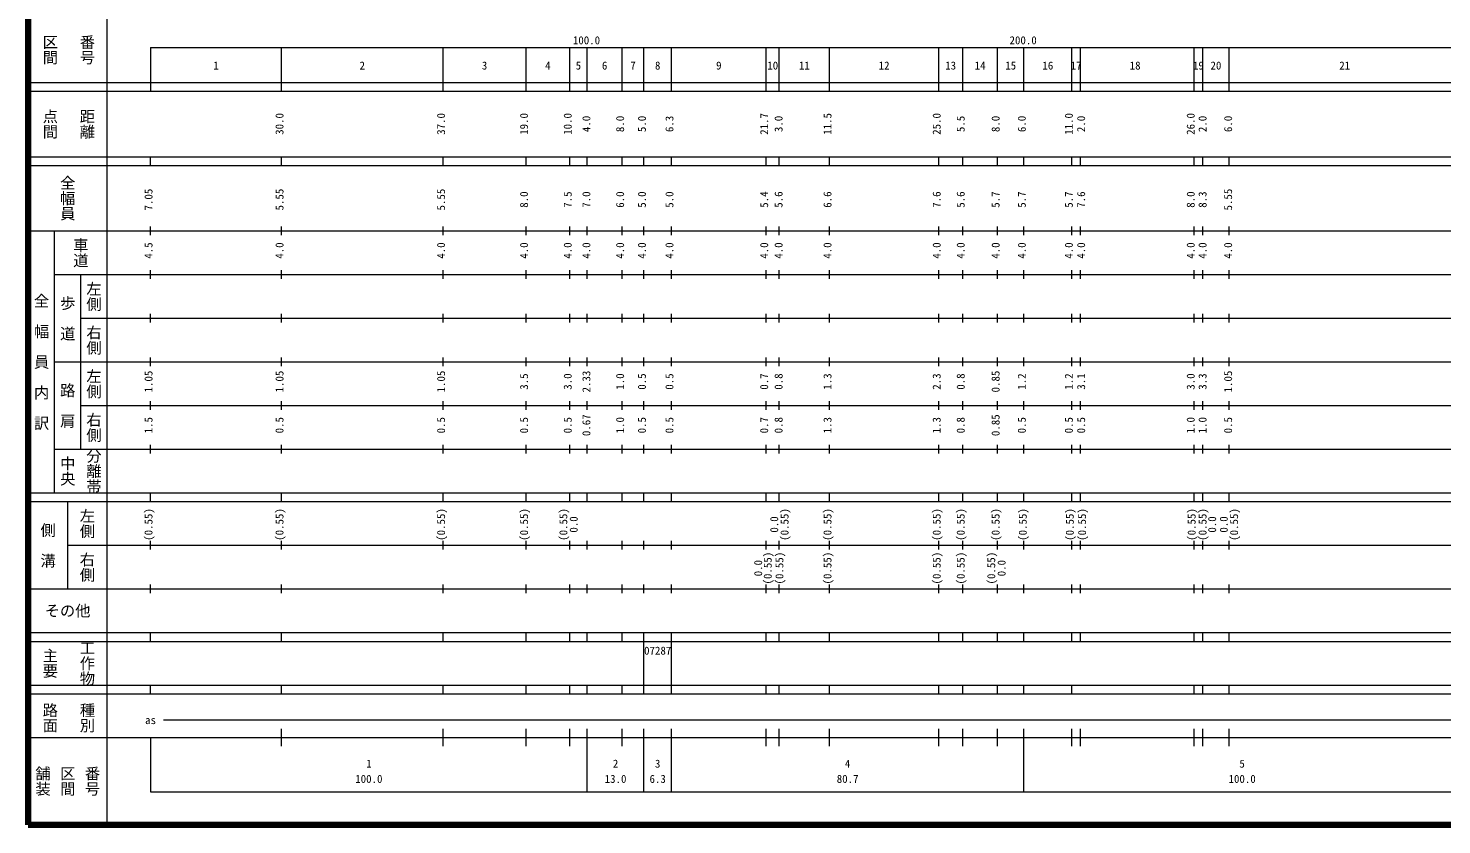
# Model space of a CAD drawing. Units: millimetres on the paper. Extents: x 40 to 680, y 20 to 380.
# Drawn here: x 40 to 363.7, y 20 to 202.4 of the extents above; entities that cross this region are included whole.
import ezdxf
from ezdxf.enums import TextEntityAlignment as Align

# ---------------------------------------------------------------- set-up
doc = ezdxf.new("R2010")
doc.units = ezdxf.units.MM
doc.layers.add('M-TTL', color=2, linetype='Continuous', lineweight=140)
doc.layers.add('M-TTL-BAND', color=7, linetype='Continuous', lineweight=13)
doc.styles.add('@ＭＳ ゴシック', font='')
doc.styles.add('ＭＳ ゴシック', font='')
doc.styles.get('@ＭＳ ゴシック').set_extended_font_data('@MS Gothic')
doc.styles.get('ＭＳ ゴシック').set_extended_font_data('MS Gothic')

msp = doc.modelspace()

# ---------------------------------------------------------------- linework, layer by layer
at = {"layer": 'M-TTL'}
for p, q in [((40, 380), (40, 20)), ((40, 20), (680, 20))]:
    msp.add_line(p, q, dxfattribs=at)
at = {"layer": 'M-TTL-BAND'}
for p, q in [((58, 370), (58, 20)), ((68, 198), (579, 198)), ((68, 198), (68, 188)), ((98, 188), (98, 198)), ((135, 188), (135, 198)), ((154, 188), (154, 198)), ((164, 188), (164, 198)), ((168, 188), (168, 198)), ((176, 188), (176, 198)), ((181, 188), (181, 198)), ((187.3, 188), (187.3, 198)), ((209, 188), (209, 198)), ((212, 188), (212, 198)), ((223.5, 188), (223.5, 198)), ((248.5, 188), (248.5, 198)), ((254, 188), (254, 198)), ((262, 188), (262, 198)), ((268, 188), (268, 198)), ((279, 188), (279, 198)), ((281, 188), (281, 198)), ((307, 188), (307, 198)), ((309, 188), (309, 198)), ((315, 188), (315, 198)), ((40, 190), (579, 190)), ((40, 188), (579, 188)), ((40, 173), (579, 173)), ((68, 171), (68, 173)), ((98, 171), (98, 173)), ((135, 171), (135, 173)), ((154, 171), (154, 173)), ((164, 171), (164, 173)), ((168, 171), (168, 173)), ((176, 171), (176, 173)), ((181, 171), (181, 173)), ((187.3, 171), (187.3, 173)), ((209, 171), (209, 173)), ((212, 171), (212, 173)), ((223.5, 171), (223.5, 173)), ((248.5, 171), (248.5, 173)), ((254, 171), (254, 173)), ((262, 171), (262, 173)), ((268, 171), (268, 173)), ((279, 171), (279, 173)), ((281, 171), (281, 173)), ((307, 171), (307, 173)), ((309, 171), (309, 173)), ((315, 171), (315, 173)), ((40, 171), (579, 171)), ((40, 156), (579, 156)), ((46, 96), (46, 156)), ((68, 155), (68, 157)), ((98, 155), (98, 157)), ((135, 155), (135, 157)), ((154, 155), (154, 157)), ((164, 155), (164, 157)), ((168, 155), (168, 157)), ((176, 155), (176, 157)), ((181, 155), (181, 157)), ((187.3, 155), (187.3, 157)), ((209, 155), (209, 157)), ((212, 155), (212, 157)), ((223.5, 155), (223.5, 157)), ((248.5, 155), (248.5, 157)), ((254, 155), (254, 157)), ((262, 155), (262, 157)), ((268, 155), (268, 157)), ((279, 155), (279, 157)), ((281, 155), (281, 157)), ((307, 155), (307, 157)), ((309, 155), (309, 157)), ((315, 155), (315, 157)), ((46, 146), (579, 146)), ((52, 146), (52, 106)), ((68, 145), (68, 147)), ((98, 145), (98, 147)), ((135, 145), (135, 147)), ((154, 145), (154, 147)), ((164, 145), (164, 147)), ((168, 145), (168, 147)), ((176, 145), (176, 147)), ((181, 145), (181, 147)), ((187.3, 145), (187.3, 147)), ((209, 145), (209, 147)), ((212, 145), (212, 147)), ((223.5, 145), (223.5, 147)), ((248.5, 145), (248.5, 147)), ((254, 145), (254, 147)), ((262, 145), (262, 147)), ((268, 145), (268, 147)), ((279, 145), (279, 147)), ((281, 145), (281, 147)), ((307, 145), (307, 147)), ((309, 145), (309, 147)), ((315, 145), (315, 147)), ((52, 136), (579, 136)), ((68, 135), (68, 137)), ((98, 135), (98, 137)), ((135, 135), (135, 137)), ((154, 135), (154, 137)), ((164, 135), (164, 137)), ((168, 135), (168, 137)), ((176, 135), (176, 137)), ((181, 135), (181, 137)), ((187.3, 135), (187.3, 137)), ((209, 135), (209, 137)), ((212, 135), (212, 137)), ((223.5, 135), (223.5, 137)), ((248.5, 135), (248.5, 137)), ((254, 135), (254, 137)), ((262, 135), (262, 137)), ((268, 135), (268, 137)), ((279, 135), (279, 137)), ((281, 135), (281, 137)), ((307, 135), (307, 137)), ((309, 135), (309, 137)), ((315, 135), (315, 137)), ((68, 125), (68, 127)), ((98, 125), (98, 127)), ((135, 125), (135, 127)), ((154, 125), (154, 127)), ((164, 125), (164, 127)), ((168, 125), (168, 127)), ((176, 125), (176, 127)), ((181, 125), (181, 127)), ((187.3, 125), (187.3, 127)), ((209, 125), (209, 127)), ((212, 125), (212, 127)), ((223.5, 125), (223.5, 127)), ((248.5, 125), (248.5, 127)), ((254, 125), (254, 127)), ((262, 125), (262, 127)), ((268, 125), (268, 127)), ((279, 125), (279, 127)), ((281, 125), (281, 127)), ((307, 125), (307, 127)), ((309, 125), (309, 127)), ((315, 125), (315, 127)), ((46, 126), (579, 126)), ((68, 115), (68, 117)), ((98, 115), (98, 117)), ((135, 115), (135, 117)), ((154, 115), (154, 117)), ((164, 115), (164, 117)), ((168, 115), (168, 117)), ((176, 115), (176, 117)), ((181, 115), (181, 117)), ((187.3, 115), (187.3, 117)), ((209, 115), (209, 117)), ((212, 115), (212, 117)), ((223.5, 115), (223.5, 117)), ((248.5, 115), (248.5, 117)), ((254, 115), (254, 117)), ((262, 115), (262, 117)), ((268, 115), (268, 117)), ((279, 115), (279, 117)), ((281, 115), (281, 117)), ((307, 115), (307, 117)), ((309, 115), (309, 117)), ((315, 115), (315, 117)), ((52, 116), (579, 116)), ((68, 105), (68, 107)), ((98, 105), (98, 107)), ((135, 105), (135, 107)), ((154, 105), (154, 107)), ((164, 105), (164, 107)), ((168, 105), (168, 107)), ((176, 105), (176, 107)), ((181, 105), (181, 107)), ((187.3, 105), (187.3, 107)), ((209, 105), (209, 107)), ((212, 105), (212, 107)), ((223.5, 105), (223.5, 107)), ((248.5, 105), (248.5, 107)), ((254, 105), (254, 107)), ((262, 105), (262, 107)), ((268, 105), (268, 107)), ((279, 105), (279, 107)), ((281, 105), (281, 107)), ((307, 105), (307, 107)), ((309, 105), (309, 107)), ((315, 105), (315, 107)), ((46, 106), (579, 106)), ((40, 96), (579, 96)), ((40, 94), (579, 94)), ((49, 94), (49, 74)), ((68, 94), (68, 96)), ((98, 94), (98, 96)), ((135, 94), (135, 96)), ((154, 94), (154, 96)), ((164, 94), (164, 96)), ((168, 94), (168, 96)), ((176, 94), (176, 96)), ((181, 94), (181, 96)), ((187.3, 94), (187.3, 96)), ((209, 94), (209, 96)), ((212, 94), (212, 96)), ((223.5, 94), (223.5, 96)), ((248.5, 94), (248.5, 96)), ((254, 94), (254, 96)), ((262, 94), (262, 96)), ((268, 94), (268, 96)), ((279, 94), (279, 96)), ((281, 94), (281, 96)), ((307, 94), (307, 96)), ((309, 94), (309, 96)), ((315, 94), (315, 96)), ((68, 83), (68, 85)), ((98, 83), (98, 85)), ((135, 83), (135, 85)), ((154, 83), (154, 85)), ((164, 83), (164, 85)), ((168, 83), (168, 85)), ((176, 83), (176, 85)), ((181, 83), (181, 85)), ((187.3, 83), (187.3, 85)), ((209, 83), (209, 85)), ((212, 83), (212, 85)), ((223.5, 83), (223.5, 85)), ((248.5, 83), (248.5, 85)), ((254, 83), (254, 85)), ((262, 83), (262, 85)), ((268, 83), (268, 85)), ((279, 83), (279, 85)), ((281, 83), (281, 85)), ((307, 83), (307, 85)), ((309, 83), (309, 85)), ((315, 83), (315, 85)), ((49, 84), (579, 84)), ((68, 73), (68, 75)), ((98, 73), (98, 75)), ((135, 73), (135, 75)), ((154, 73), (154, 75)), ((164, 73), (164, 75)), ((168, 73), (168, 75)), ((176, 73), (176, 75)), ((181, 73), (181, 75)), ((187.3, 73), (187.3, 75)), ((209, 73), (209, 75)), ((212, 73), (212, 75)), ((223.5, 73), (223.5, 75)), ((248.5, 73), (248.5, 75)), ((254, 73), (254, 75)), ((262, 73), (262, 75)), ((268, 73), (268, 75)), ((279, 73), (279, 75)), ((281, 73), (281, 75)), ((307, 73), (307, 75)), ((309, 73), (309, 75)), ((315, 73), (315, 75)), ((40, 74), (579, 74)), ((40, 64), (579, 64)), ((40, 62), (579, 62)), ((68, 62), (68, 64)), ((98, 62), (98, 64)), ((135, 62), (135, 64)), ((154, 62), (154, 64)), ((164, 62), (164, 64)), ((168, 62), (168, 64)), ((176, 62), (176, 64)), ((181, 62), (181, 64)), ((181, 52), (181, 62)), ((187.3, 62), (187.3, 64)), ((187.3, 52), (187.3, 62)), ((209, 62), (209, 64)), ((212, 62), (212, 64)), ((223.5, 62), (223.5, 64)), ((248.5, 62), (248.5, 64)), ((254, 62), (254, 64)), ((262, 62), (262, 64)), ((268, 62), (268, 64)), ((279, 62), (279, 64)), ((281, 62), (281, 64)), ((307, 62), (307, 64)), ((309, 62), (309, 64)), ((315, 62), (315, 64)), ((40, 52), (579, 52)), ((68, 50), (68, 52)), ((98, 50), (98, 52)), ((135, 50), (135, 52)), ((154, 50), (154, 52)), ((164, 50), (164, 52)), ((168, 50), (168, 52)), ((176, 50), (176, 52)), ((181, 50), (181, 52)), ((187.3, 50), (187.3, 52)), ((209, 50), (209, 52)), ((212, 50), (212, 52)), ((223.5, 50), (223.5, 52)), ((248.5, 50), (248.5, 52)), ((254, 50), (254, 52)), ((262, 50), (262, 52)), ((268, 50), (268, 52)), ((279, 50), (279, 52)), ((307, 50), (307, 52)), ((309, 50), (309, 52)), ((315, 50), (315, 52)), ((40, 50), (579, 50)), ((71, 44), (565, 44)), ((40, 40), (579, 40)), ((68, 40), (68, 27.5)), ((98, 38), (98, 42)), ((135, 38), (135, 42)), ((154, 38), (154, 42)), ((164, 38), (164, 42)), ((168, 27.5), (168, 42)), ((176, 38), (176, 42)), ((181, 27.5), (181, 42)), ((187.3, 27.5), (187.3, 42)), ((209, 38), (209, 42)), ((212, 38), (212, 42)), ((223.5, 38), (223.5, 42)), ((248.5, 38), (248.5, 42)), ((254, 38), (254, 42)), ((262, 38), (262, 42)), ((268, 27.5), (268, 42)), ((279, 38), (279, 42)), ((281, 38), (281, 42)), ((307, 38), (307, 42)), ((309, 38), (309, 42)), ((315, 38), (315, 42)), ((68, 27.5), (579, 27.5))]:
    msp.add_line(p, q, dxfattribs=at)

# ---------------------------------------------------------------- texts
for s, height, rotation, style, p in [('番号', 2.566, 270, '@ＭＳ ゴシック', (53.5, 197.5)), ('区間', 2.566, 270, '@ＭＳ ゴシック', (45, 197.5)), ('点間', 2.566, 270, '@ＭＳ ゴシック', (45, 180.5)), ('距離', 2.566, 270, '@ＭＳ ゴシック', (53.5, 180.5)), ('全幅員', 2.566, 270, '@ＭＳ ゴシック', (49, 163.5)), ('車道', 2.566, 270, '@ＭＳ ゴシック', (52, 151)), ('左側', 2.566, 270, '@ＭＳ ゴシック', (55, 141)), ('全\u3000幅\u3000員\u3000内\u3000訳', 2.566, 270, '@ＭＳ ゴシック', (43, 126)), ('歩\u3000道', 2.566, 270, '@ＭＳ ゴシック', (49, 136)), ('右側', 2.566, 270, '@ＭＳ ゴシック', (55, 131)), ('左側', 2.566, 270, '@ＭＳ ゴシック', (55, 121)), ('路\u3000肩', 2.566, 270, '@ＭＳ ゴシック', (49, 116)), ('右側', 2.566, 270, '@ＭＳ ゴシック', (55, 111)), ('中央', 2.566, 270, '@ＭＳ ゴシック', (49, 101)), ('分離帯', 2.566, 270, '@ＭＳ ゴシック', (55, 101)), ('左側', 2.566, 270, '@ＭＳ ゴシック', (53.5, 89)), ('(0.55)', 1.833, 90, 'ＭＳ ゴシック', (267.75, 88.764)), ('(0.55)', 1.833, 90, 'ＭＳ ゴシック', (278.52, 88.764)), ('(0.55)', 1.833, 90, 'ＭＳ ゴシック', (281.334, 88.764)), ('(0.55)', 1.833, 90, 'ＭＳ ゴシック', (306.427, 88.764)), ('側\u3000溝', 2.566, 270, '@ＭＳ ゴシック', (44.5, 84)), ('右側', 2.566, 270, '@ＭＳ ゴシック', (53.5, 79)), ('工作物', 2.566, 270, '@ＭＳ ゴシック', (53.5, 57)), ('主要', 2.566, 270, '@ＭＳ ゴシック', (45, 57)), ('路面', 2.566, 270, '@ＭＳ ゴシック', (45, 44.5)), ('種別', 2.566, 270, '@ＭＳ ゴシック', (53.5, 44.5)), ('舗装', 2.566, 270, '@ＭＳ ゴシック', (43.333, 30)), ('区間', 2.566, 270, '@ＭＳ ゴシック', (49, 30)), ('番号', 2.566, 270, '@ＭＳ ゴシック', (54.667, 30))]:
    msp.add_text(s, height=height, rotation=rotation, dxfattribs=dict(at, style=style)).set_placement(p, align=Align.MIDDLE_CENTER)
at = {"layer": 'M-TTL-BAND', "style": 'ＭＳ ゴシック'}
for s, p in [('100.0', (167.844, 198.195)), ('200.0', (267.844, 198.195)), ('1', (83, 192.405)), ('2', (116.5, 192.405)), ('3', (144.5, 192.405)), ('4', (159, 192.405)), ('5', (166, 192.405)), ('6', (172, 192.405)), ('7', (178.5, 192.405)), ('8', (184.15, 192.405)), ('9', (198.15, 192.405)), ('10', (210.5, 192.405)), ('11', (217.75, 192.405)), ('12', (236, 192.405)), ('13', (251.25, 192.405)), ('14', (258, 192.405)), ('15', (265, 192.405)), ('16', (273.5, 192.405)), ('17', (280, 192.405)), ('18', (293.5, 192.405)), ('19', (308, 192.405)), ('20', (312, 192.405)), ('21', (341.5, 192.405)), ('07287', (184.15, 58.405)), ('as', (68, 42.5)), ('1', (118, 32.523)), ('2', (174.5, 32.523)), ('3', (184.15, 32.523)), ('4', (227.65, 32.523)), ('5', (318, 32.523)), ('100.0', (118, 29.033)), ('13.0', (174.5, 29.033)), ('6.3', (184.15, 29.033)), ('80.7', (227.65, 29.033)), ('100.0', (318, 29.033))]:
    msp.add_text(s, height=1.833, dxfattribs=at).set_placement(p, align=Align.BOTTOM_CENTER)
for s, p in [('30.0', (99, 180.5)), ('37.0', (136, 180.5)), ('19.0', (155, 180.5)), ('10.0', (165, 180.5)), ('4.0', (169.277, 180.5)), ('8.0', (177, 180.5)), ('5.0', (182, 180.5)), ('6.3', (188.3, 180.5)), ('21.7', (210, 180.5)), ('3.0', (213.296, 180.5)), ('11.5', (224.5, 180.5)), ('25.0', (249.5, 180.5)), ('5.5', (255, 180.5)), ('8.0', (263, 180.5)), ('6.0', (269, 180.5)), ('11.0', (279.77, 180.5)), ('2.0', (282.584, 180.5)), ('26.0', (307.677, 180.5)), ('2.0', (310.397, 180.5)), ('6.0', (316.247, 180.5)), ('7.05', (69, 163.174)), ('5.55', (99, 163.174)), ('5.55', (136, 163.174)), ('5.55', (316.247, 163.174)), ('8.0', (155, 163.174)), ('7.5', (165, 163.174)), ('7.0', (169.277, 163.174)), ('6.0', (177, 163.174)), ('5.0', (182, 163.174)), ('5.0', (188.3, 163.174)), ('5.4', (210, 163.174)), ('5.6', (213.296, 163.174)), ('6.6', (224.5, 163.174)), ('7.6', (249.5, 163.174)), ('5.6', (255, 163.174)), ('5.7', (263, 163.174)), ('5.7', (269, 163.174)), ('5.7', (279.77, 163.174)), ('7.6', (282.584, 163.174)), ('8.0', (307.677, 163.174)), ('8.3', (310.397, 163.174)), ('4.5', (69, 151.5)), ('4.0', (99, 151.5)), ('4.0', (136, 151.5)), ('4.0', (155, 151.5)), ('4.0', (165, 151.5)), ('4.0', (169.277, 151.5)), ('4.0', (177, 151.5)), ('4.0', (182, 151.5)), ('4.0', (188.3, 151.5)), ('4.0', (210, 151.5)), ('4.0', (213.296, 151.5)), ('4.0', (224.5, 151.5)), ('4.0', (249.5, 151.5)), ('4.0', (255, 151.5)), ('4.0', (263, 151.5)), ('4.0', (269, 151.5)), ('4.0', (279.77, 151.5)), ('4.0', (282.584, 151.5)), ('4.0', (307.677, 151.5)), ('4.0', (310.397, 151.5)), ('4.0', (316.247, 151.5)), ('1.05', (69, 121.5)), ('1.05', (99, 121.5)), ('1.05', (136, 121.5)), ('3.5', (155, 121.5)), ('3.0', (165, 121.5)), ('2.33', (169.277, 121.5)), ('1.0', (177, 121.5)), ('0.5', (182, 121.5)), ('0.5', (188.3, 121.5)), ('0.7', (210, 121.5)), ('0.8', (213.296, 121.5)), ('1.3', (224.5, 121.5)), ('2.3', (249.5, 121.5)), ('0.8', (255, 121.5)), ('0.85', (263, 121.5)), ('1.2', (269, 121.5)), ('1.2', (279.77, 121.5)), ('3.1', (282.584, 121.5)), ('3.0', (307.677, 121.5)), ('3.3', (310.397, 121.5)), ('1.05', (316.247, 121.5)), ('0.67', (169.277, 111.5)), ('0.85', (263, 111.5)), ('1.5', (69, 111.5)), ('0.5', (99, 111.5)), ('0.5', (136, 111.5)), ('0.5', (155, 111.5)), ('0.5', (165, 111.5)), ('1.0', (177, 111.5)), ('0.5', (182, 111.5)), ('0.5', (188.3, 111.5)), ('0.7', (210, 111.5)), ('0.8', (213.296, 111.5)), ('1.3', (224.5, 111.5)), ('1.3', (249.5, 111.5)), ('0.8', (255, 111.5)), ('0.5', (269, 111.5)), ('0.5', (279.77, 111.5)), ('0.5', (282.584, 111.5)), ('1.0', (307.677, 111.5)), ('1.0', (310.397, 111.5)), ('0.5', (316.247, 111.5)), ('(0.55)', (69, 88.764)), ('(0.55)', (99, 88.764)), ('(0.55)', (136, 88.764)), ('(0.55)', (155, 88.764)), ('(0.55)', (164, 88.764)), ('(0.55)', (214.666, 88.764)), ('(0.55)', (224.5, 88.764)), ('(0.55)', (249.5, 88.764)), ('(0.55)', (255, 88.764)), ('(0.55)', (263, 88.764)), ('(0.55)', (310.397, 88.764)), ('(0.55)', (317.617, 88.764)), ('0.0', (166.37, 88.764)), ('0.0', (212.296, 88.764)), ('0.0', (312.59, 88.764)), ('0.0', (315.247, 88.764)), ('(0.55)', (210.806, 78.764)), ('(0.55)', (213.484, 78.764)), ('(0.55)', (224.5, 78.764)), ('(0.55)', (249.5, 78.764)), ('(0.55)', (255, 78.764)), ('(0.55)', (262, 78.764)), ('0.0', (208.624, 78.764)), ('0.0', (264.37, 78.764))]:
    msp.add_text(s, height=1.833, rotation=90, dxfattribs=at).set_placement(p, align=Align.BOTTOM_CENTER)
msp.add_text('その他', height=2.566, dxfattribs=at).set_placement((49, 69), align=Align.MIDDLE_CENTER)

doc.saveas('drawing.dxf')
